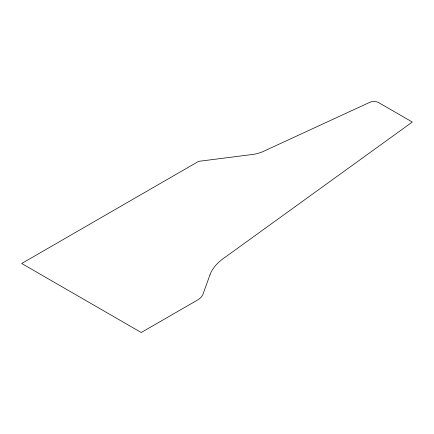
<?xml version="1.0" encoding="UTF-8"?>
<svg xmlns="http://www.w3.org/2000/svg" width="434" height="434" viewBox="0 0 434 434"><rect width="100%" height="100%" fill="white"/><g stroke="black" fill="none" stroke-linecap="round" stroke-linejoin="round"><path stroke-width="0.65" d="M209.953 274.901L203.014 294.171A20.089 11.599 0 0 1 197.551 300.008L141.245 332.515L21.7 263.492L197.242 162.142A6.694 3.868 0 0 1 200.535 161.101L252.241 154.515A26.783 15.461 0 0 0 263.188 151.493L369.746 102.326A6.694 3.868 0 0 1 378.66 102.614L412.3 122.035L223.201 258.642A66.955 38.659 0 0 0 209.953 274.901"/></g></svg>
